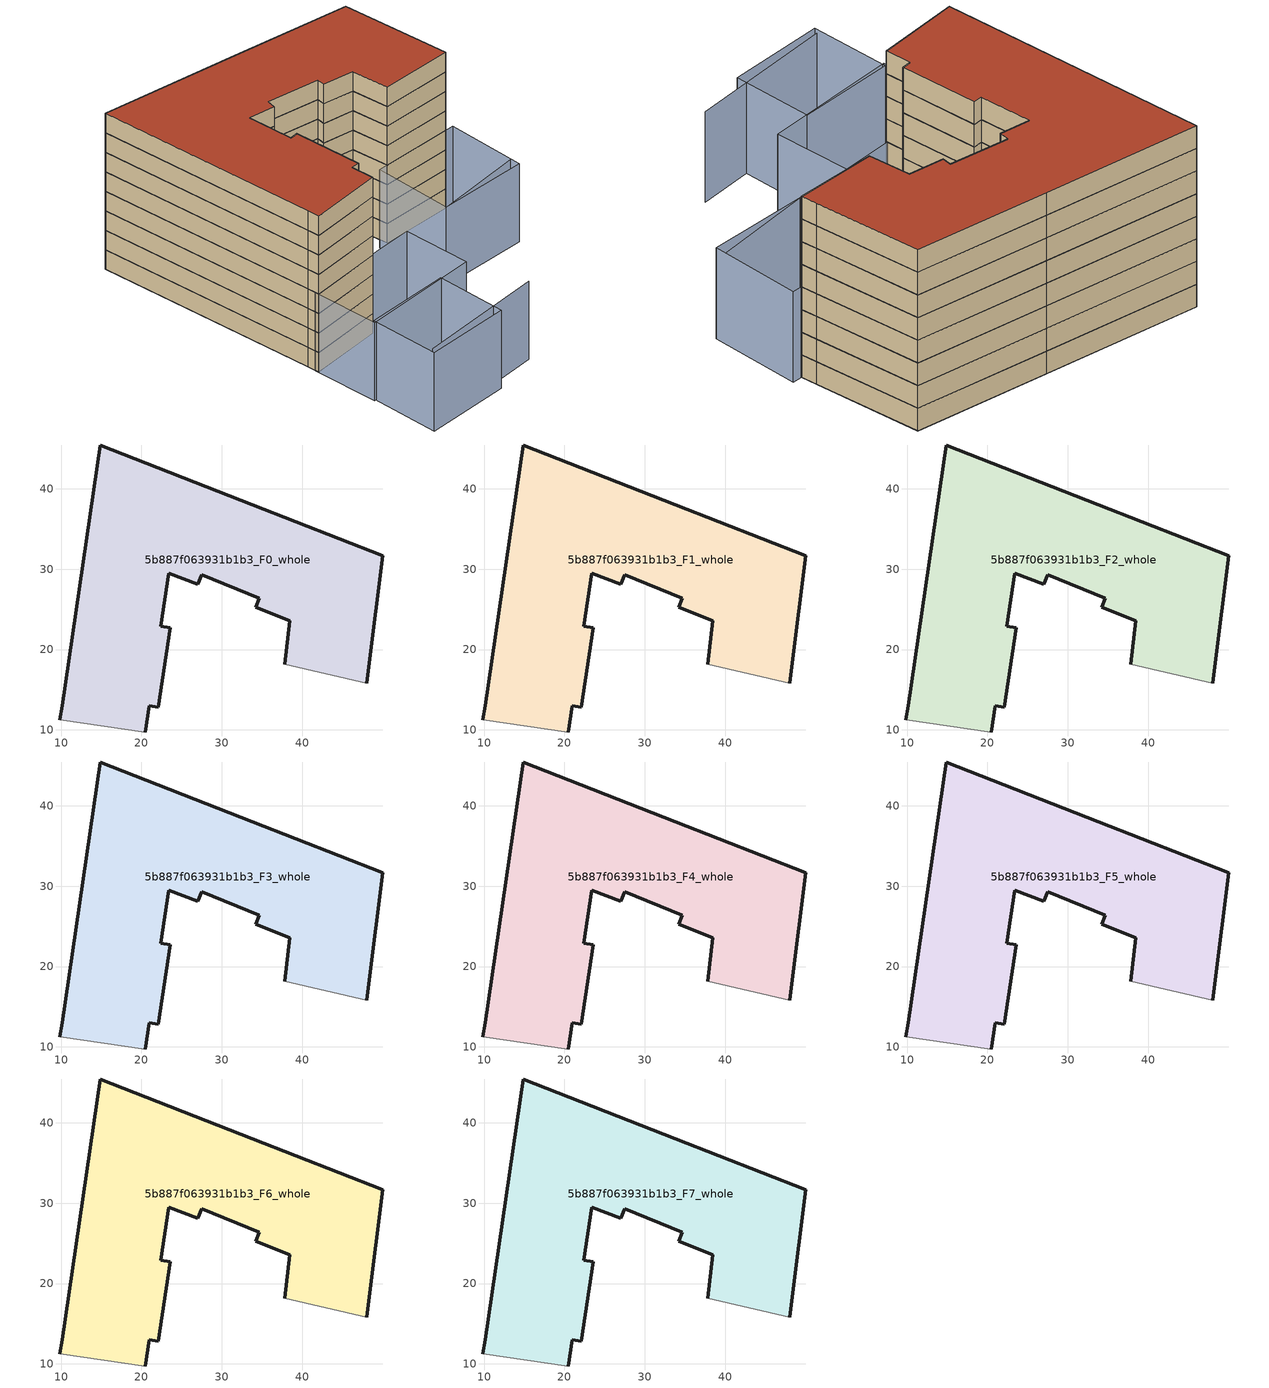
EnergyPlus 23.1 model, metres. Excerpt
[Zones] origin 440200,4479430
5b887f063931b1b3_F0_whole
 floor ground (EU_floor_Construction): 48.06,15.84 48.3,17.87 49.99,31.65 33.8,38.02 14.87,45.45 10.12,13 9.86,11.26 20.45,9.74 20.94,13.02 22.1,12.85 23.55,22.73 22.4,22.9 23.38,29.52 27.02,28.1 27.5,29.31 34.67,26.41 34.24,25.27 38.48,23.59 37.85,18.19 z0
 wall outside (EU_wall_Construction): 9.86,11.26 10.12,13 14.87,45.45 33.8,38.02 49.99,31.65 48.3,17.87 48.06,15.84 / 37.85,18.19 38.48,23.59 34.24,25.27 34.67,26.41 27.5,29.31 27.02,28.1 23.38,29.52 22.4,22.9 23.55,22.73 22.1,12.85 20.94,13.02 20.45,9.74 z0:3
 wall adiabatic (EU_wall_Construction): 48.06,15.84 37.85,18.19 / 20.45,9.74 9.86,11.26 z0:3
5b887f063931b1b3_F1_whole
 floor to 5b887f063931b1b3_F0_whole (EU_floor_Construction): 48.06,15.84 48.3,17.87 49.99,31.65 33.8,38.02 14.87,45.45 10.12,13 9.86,11.26 20.45,9.74 20.94,13.02 22.1,12.85 23.55,22.73 22.4,22.9 23.38,29.52 27.02,28.1 27.5,29.31 34.67,26.41 34.24,25.27 38.48,23.59 37.85,18.19 z3
 wall outside (EU_wall_Construction): 9.86,11.26 10.12,13 14.87,45.45 33.8,38.02 49.99,31.65 48.3,17.87 48.06,15.84 / 37.85,18.19 38.48,23.59 34.24,25.27 34.67,26.41 27.5,29.31 27.02,28.1 23.38,29.52 22.4,22.9 23.55,22.73 22.1,12.85 20.94,13.02 20.45,9.74 z3:6
 wall adiabatic (EU_wall_Construction): 48.06,15.84 37.85,18.19 / 20.45,9.74 9.86,11.26 z3:6
5b887f063931b1b3_F2_whole
 floor to 5b887f063931b1b3_F1_whole (EU_floor_Construction): 48.06,15.84 48.3,17.87 49.99,31.65 33.8,38.02 14.87,45.45 10.12,13 9.86,11.26 20.45,9.74 20.94,13.02 22.1,12.85 23.55,22.73 22.4,22.9 23.38,29.52 27.02,28.1 27.5,29.31 34.67,26.41 34.24,25.27 38.48,23.59 37.85,18.19 z6
 wall outside (EU_wall_Construction): 9.86,11.26 10.12,13 14.87,45.45 33.8,38.02 49.99,31.65 48.3,17.87 48.06,15.84 / 37.85,18.19 38.48,23.59 34.24,25.27 34.67,26.41 27.5,29.31 27.02,28.1 23.38,29.52 22.4,22.9 23.55,22.73 22.1,12.85 20.94,13.02 20.45,9.74 z6:9
 wall adiabatic (EU_wall_Construction): 48.06,15.84 37.85,18.19 / 20.45,9.74 9.86,11.26 z6:9
5b887f063931b1b3_F3_whole
 floor to 5b887f063931b1b3_F2_whole (EU_floor_Construction): 48.06,15.84 48.3,17.87 49.99,31.65 33.8,38.02 14.87,45.45 10.12,13 9.86,11.26 20.45,9.74 20.94,13.02 22.1,12.85 23.55,22.73 22.4,22.9 23.38,29.52 27.02,28.1 27.5,29.31 34.67,26.41 34.24,25.27 38.48,23.59 37.85,18.19 z9
 wall outside (EU_wall_Construction): 9.86,11.26 10.12,13 14.87,45.45 33.8,38.02 49.99,31.65 48.3,17.87 48.06,15.84 / 37.85,18.19 38.48,23.59 34.24,25.27 34.67,26.41 27.5,29.31 27.02,28.1 23.38,29.52 22.4,22.9 23.55,22.73 22.1,12.85 20.94,13.02 20.45,9.74 z9:12
 wall adiabatic (EU_wall_Construction): 48.06,15.84 37.85,18.19 / 20.45,9.74 9.86,11.26 z9:12
5b887f063931b1b3_F4_whole
 floor to 5b887f063931b1b3_F3_whole (EU_floor_Construction): 48.06,15.84 48.3,17.87 49.99,31.65 33.8,38.02 14.87,45.45 10.12,13 9.86,11.26 20.45,9.74 20.94,13.02 22.1,12.85 23.55,22.73 22.4,22.9 23.38,29.52 27.02,28.1 27.5,29.31 34.67,26.41 34.24,25.27 38.48,23.59 37.85,18.19 z12
 wall outside (EU_wall_Construction): 9.86,11.26 10.12,13 14.87,45.45 33.8,38.02 49.99,31.65 48.3,17.87 48.06,15.84 / 37.85,18.19 38.48,23.59 34.24,25.27 34.67,26.41 27.5,29.31 27.02,28.1 23.38,29.52 22.4,22.9 23.55,22.73 22.1,12.85 20.94,13.02 20.45,9.74 z12:15
 wall adiabatic (EU_wall_Construction): 48.06,15.84 37.85,18.19 / 20.45,9.74 9.86,11.26 z12:15
5b887f063931b1b3_F5_whole
 floor to 5b887f063931b1b3_F4_whole (EU_floor_Construction): 48.06,15.84 48.3,17.87 49.99,31.65 33.8,38.02 14.87,45.45 10.12,13 9.86,11.26 20.45,9.74 20.94,13.02 22.1,12.85 23.55,22.73 22.4,22.9 23.38,29.52 27.02,28.1 27.5,29.31 34.67,26.41 34.24,25.27 38.48,23.59 37.85,18.19 z15
 wall outside (EU_wall_Construction): 9.86,11.26 10.12,13 14.87,45.45 33.8,38.02 49.99,31.65 48.3,17.87 48.06,15.84 / 37.85,18.19 38.48,23.59 34.24,25.27 34.67,26.41 27.5,29.31 27.02,28.1 23.38,29.52 22.4,22.9 23.55,22.73 22.1,12.85 20.94,13.02 20.45,9.74 z15:18
 wall adiabatic (EU_wall_Construction): 48.06,15.84 37.85,18.19 / 20.45,9.74 9.86,11.26 z15:18
5b887f063931b1b3_F6_whole
 floor to 5b887f063931b1b3_F5_whole (EU_floor_Construction): 48.06,15.84 48.3,17.87 49.99,31.65 33.8,38.02 14.87,45.45 10.12,13 9.86,11.26 20.45,9.74 20.94,13.02 22.1,12.85 23.55,22.73 22.4,22.9 23.38,29.52 27.02,28.1 27.5,29.31 34.67,26.41 34.24,25.27 38.48,23.59 37.85,18.19 z18
 wall outside (EU_wall_Construction): 9.86,11.26 10.12,13 14.87,45.45 33.8,38.02 49.99,31.65 48.3,17.87 48.06,15.84 / 37.85,18.19 38.48,23.59 34.24,25.27 34.67,26.41 27.5,29.31 27.02,28.1 23.38,29.52 22.4,22.9 23.55,22.73 22.1,12.85 20.94,13.02 20.45,9.74 z18:21
 wall adiabatic (EU_wall_Construction): 48.06,15.84 37.85,18.19 / 20.45,9.74 9.86,11.26 z18:21
5b887f063931b1b3_F7_whole
 floor to 5b887f063931b1b3_F6_whole (EU_floor_Construction): 48.06,15.84 48.3,17.87 49.99,31.65 33.8,38.02 14.87,45.45 10.12,13 9.86,11.26 20.45,9.74 20.94,13.02 22.1,12.85 23.55,22.73 22.4,22.9 23.38,29.52 27.02,28.1 27.5,29.31 34.67,26.41 34.24,25.27 38.48,23.59 37.85,18.19 z21
 wall outside (EU_wall_Construction): 9.86,11.26 10.12,13 14.87,45.45 33.8,38.02 49.99,31.65 48.3,17.87 48.06,15.84 / 37.85,18.19 38.48,23.59 34.24,25.27 34.67,26.41 27.5,29.31 27.02,28.1 23.38,29.52 22.4,22.9 23.55,22.73 22.1,12.85 20.94,13.02 20.45,9.74 z21:24
 wall adiabatic (EU_wall_Construction): 48.06,15.84 37.85,18.19 / 20.45,9.74 9.86,11.26 z21:24
 roof outside (EU_roof_Construction): 49.99,31.65 48.3,17.87 48.06,15.84 37.85,18.19 38.48,23.59 34.24,25.27 34.67,26.41 27.5,29.31 27.02,28.1 23.38,29.52 22.4,22.9 23.55,22.73 22.1,12.85 20.94,13.02 20.45,9.74 9.86,11.26 10.12,13 14.87,45.45 33.8,38.02 z24
shading: 7.27,-6.98 25.84,-9.76 / 34.16,7.22 46.83,5.67 / 8.6,2.44 20.72,0.03 / 20.72,0.03 18.72,-10.03 / 18.72,-10.03 6.6,-7.62 / 6.6,-7.62 8.6,2.44 / 27.03,8.79 25.35,-0.88 / 25.35,-0.88 8.27,2.09 / 8.27,2.09 9.95,11.76 / 9.95,11.76 27.03,8.79 / 36.57,18.49 49.27,15.56 / 49.27,15.56 46.67,4.31 / 46.67,4.31 33.98,7.24 / 33.98,7.24 36.57,18.49 z0:12
[Building]
EU S2 Campaign: North Axis=0; Terrain=City; Solar Distribution=FullExterior
[Site:Location]
Madrid: Latitude=40.5; Longitude=-3.5; Time Zone=1; Elevation=609
[SizingPeriod:WeatherFileDays]
AnnualSizingPeriod: Begin Month=1; Begin Day of Month=1; End Month=12; End Day of Month=31; Day of Week for Start Day=Monday; Use Weather File Daylight Saving Period=No; Use Weather File Rain and Snow Indicators=No
[MATERIAL]
EU_InternalMass_Material: Roughness=MediumRough; Thickness=0.1; Conductivity=1; Density=1800; Specific Heat=900; Thermal Absorptance=0.9; Solar Absorptance=0.7; Visible Absorptance=0.7
[MATERIAL:NOMASS] Roughness=MediumRough; Thermal Absorptance=0.9; Solar Absorptance=0.7; Visible Absorptance=0.7
Name | Thermal Resistance
EU_wall_NoMass | 1.60022
EU_roof_NoMass | 1.57597
EU_floor_NoMass | 0.470652
[CONSTRUCTION]
EU_wall_Construction: EU_wall_NoMass
EU_roof_Construction: EU_roof_NoMass
EU_floor_Construction: EU_floor_NoMass
EU_InternalMass_Construction: EU_InternalMass_Material
[ZONE] Type=1; Multiplier=1; Ceiling Height=autocalculate; Floor Area=autocalculate; Part of Total Floor Area=Yes
Name | Volume
5b887f063931b1b3_F0_whole | 2164.98
5b887f063931b1b3_F1_whole; 5b887f063931b1b3_F2_whole; 5b887f063931b1b3_F3_whole; 5b887f063931b1b3_F4_whole; 5b887f063931b1b3_F5_whole; 5b887f063931b1b3_F6_whole; 5b887f063931b1b3_F7_whole | 2164.99
[INTERNALMASS] Construction=EU_InternalMass_Construction; Surface Area=721.653
Name | Zone or ZoneList
5b887f063931b1b3_F0_whole_EU_InternalMass | 5b887f063931b1b3_F0_whole
5b887f063931b1b3_F1_whole_EU_InternalMass | 5b887f063931b1b3_F1_whole
5b887f063931b1b3_F2_whole_EU_InternalMass | 5b887f063931b1b3_F2_whole
5b887f063931b1b3_F3_whole_EU_InternalMass | 5b887f063931b1b3_F3_whole
5b887f063931b1b3_F4_whole_EU_InternalMass | 5b887f063931b1b3_F4_whole
5b887f063931b1b3_F5_whole_EU_InternalMass | 5b887f063931b1b3_F5_whole
5b887f063931b1b3_F6_whole_EU_InternalMass | 5b887f063931b1b3_F6_whole
5b887f063931b1b3_F7_whole_EU_InternalMass | 5b887f063931b1b3_F7_whole
[OTHEREQUIPMENT] Fuel Type=Electricity; Design Level Calculation Method=Watts/Area; Power per Zone Floor Area=1; Fraction Latent=0; Fraction Radiant=0; Fraction Lost=0; Carbon Dioxide Generation Rate=0; EndUse Subcategory=EU_Step8_InternalGains
Name | Zone or ZoneList or Space or SpaceList | Schedule
EU_Step8_InternalGain_5b887f063931b1b3_F0_whole_f000 | 5b887f063931b1b3_F0_whole | EU_Step8_GainSchedule_5b887f063931b1b3_F0_whole_f000
EU_Step8_InternalGain_5b887f063931b1b3_F1_whole_f000 | 5b887f063931b1b3_F1_whole | EU_Step8_GainSchedule_5b887f063931b1b3_F1_whole_f000
EU_Step8_InternalGain_5b887f063931b1b3_F2_whole_f000 | 5b887f063931b1b3_F2_whole | EU_Step8_GainSchedule_5b887f063931b1b3_F2_whole_f000
EU_Step8_InternalGain_5b887f063931b1b3_F3_whole_f000 | 5b887f063931b1b3_F3_whole | EU_Step8_GainSchedule_5b887f063931b1b3_F3_whole_f000
EU_Step8_InternalGain_5b887f063931b1b3_F4_whole_f000 | 5b887f063931b1b3_F4_whole | EU_Step8_GainSchedule_5b887f063931b1b3_F4_whole_f000
EU_Step8_InternalGain_5b887f063931b1b3_F5_whole_f000 | 5b887f063931b1b3_F5_whole | EU_Step8_GainSchedule_5b887f063931b1b3_F5_whole_f000
EU_Step8_InternalGain_5b887f063931b1b3_F6_whole_f000 | 5b887f063931b1b3_F6_whole | EU_Step8_GainSchedule_5b887f063931b1b3_F6_whole_f000
EU_Step8_InternalGain_5b887f063931b1b3_F7_whole_f000 | 5b887f063931b1b3_F7_whole | EU_Step8_GainSchedule_5b887f063931b1b3_F7_whole_f000
[ZONEVENTILATION:DESIGNFLOWRATE] Schedule=EU_AlwaysOn; Design Flow Rate Calculation Method=AirChanges/Hour; Air Changes per Hour=0.480704; Ventilation Type=Natural; Fan Pressure Rise=0; Fan Total Efficiency=1; Constant Term Coefficient=1; Temperature Term Coefficient=0; Velocity Term Coefficient=0; Velocity Squared Term Coefficient=0; Minimum Indoor Temperature=-100; Maximum Indoor Temperature=100; Delta Temperature=-100; Minimum Outdoor Temperature=-100; Maximum Outdoor Temperature=100; Maximum Wind Speed=40
Name | Zone or ZoneList or Space or SpaceList
EU_ConstantAir_5b887f063931b1b3_F0_whole | 5b887f063931b1b3_F0_whole
EU_ConstantAir_5b887f063931b1b3_F1_whole | 5b887f063931b1b3_F1_whole
EU_ConstantAir_5b887f063931b1b3_F2_whole | 5b887f063931b1b3_F2_whole
EU_ConstantAir_5b887f063931b1b3_F3_whole | 5b887f063931b1b3_F3_whole
EU_ConstantAir_5b887f063931b1b3_F4_whole | 5b887f063931b1b3_F4_whole
EU_ConstantAir_5b887f063931b1b3_F5_whole | 5b887f063931b1b3_F5_whole
EU_ConstantAir_5b887f063931b1b3_F6_whole | 5b887f063931b1b3_F6_whole
EU_ConstantAir_5b887f063931b1b3_F7_whole | 5b887f063931b1b3_F7_whole
[HVACTEMPLATE:THERMOSTAT] Constant Heating Setpoint=20; Constant Cooling Setpoint=50
EU_HeatOnly_5b887f063931b1b3_F0_whole; EU_HeatOnly_5b887f063931b1b3_F1_whole; EU_HeatOnly_5b887f063931b1b3_F2_whole; EU_HeatOnly_5b887f063931b1b3_F3_whole; EU_HeatOnly_5b887f063931b1b3_F4_whole; EU_HeatOnly_5b887f063931b1b3_F5_whole; EU_HeatOnly_5b887f063931b1b3_F6_whole; EU_HeatOnly_5b887f063931b1b3_F7_whole
[HVACTEMPLATE:ZONE:IDEALLOADSAIRSYSTEM] System Availability Schedule=EU_AlwaysOn; Maximum Heating Supply Air Temperature=50; Minimum Cooling Supply Air Temperature=13; Maximum Heating Supply Air Humidity Ratio=0.0156; Minimum Cooling Supply Air Humidity Ratio=0.0077; Heating Limit=NoLimit; Cooling Limit=NoLimit; Heating Availability Schedule=EU_AlwaysOn; Cooling Availability Schedule=EU_CoolingOff; Dehumidification Control Type=ConstantSensibleHeatRatio; Cooling Sensible Heat Ratio=0.7; Dehumidification Setpoint=60; Humidification Control Type=None; Humidification Setpoint=30; Outdoor Air Method=None; Outdoor Air Flow Rate per Person=0.00944; Outdoor Air Flow Rate per Zone Floor Area=0; Outdoor Air Flow Rate per Zone=0; Demand Controlled Ventilation Type=None; Outdoor Air Economizer Type=NoEconomizer; Heat Recovery Type=None; Sensible Heat Recovery Effectiveness=0.7; Latent Heat Recovery Effectiveness=0.65
Name | Template Thermostat
5b887f063931b1b3_F0_whole | EU_HeatOnly_5b887f063931b1b3_F0_whole
5b887f063931b1b3_F1_whole | EU_HeatOnly_5b887f063931b1b3_F1_whole
5b887f063931b1b3_F2_whole | EU_HeatOnly_5b887f063931b1b3_F2_whole
5b887f063931b1b3_F3_whole | EU_HeatOnly_5b887f063931b1b3_F3_whole
5b887f063931b1b3_F4_whole | EU_HeatOnly_5b887f063931b1b3_F4_whole
5b887f063931b1b3_F5_whole | EU_HeatOnly_5b887f063931b1b3_F5_whole
5b887f063931b1b3_F6_whole | EU_HeatOnly_5b887f063931b1b3_F6_whole
5b887f063931b1b3_F7_whole | EU_HeatOnly_5b887f063931b1b3_F7_whole
[SIZING:ZONE] Zone Cooling Design Supply Air Temperature Input Method=SupplyAirTemperature; Zone Cooling Design Supply Air Temperature=13; Zone Heating Design Supply Air Temperature Input Method=SupplyAirTemperature; Zone Heating Design Supply Air Temperature=50; Zone Cooling Design Supply Air Humidity Ratio=0.008; Zone Heating Design Supply Air Humidity Ratio=0.008; Cooling Design Air Flow Method=DesignDay; Cooling Design Air Flow Rate=0; Cooling Minimum Air Flow per Zone Floor Area=0.000762; Cooling Minimum Air Flow=0; Cooling Minimum Air Flow Fraction=0.2; Heating Design Air Flow Method=DesignDay; Heating Design Air Flow Rate=0; Heating Maximum Air Flow per Zone Floor Area=0.002032; Heating Maximum Air Flow=0.141576; Heating Maximum Air Flow Fraction=0.3; Account for Dedicated Outdoor Air System=No; Dedicated Outdoor Air System Control Strategy=NeutralSupplyAir; Dedicated Outdoor Air Low Setpoint Temperature for Design=autosize; Dedicated Outdoor Air High Setpoint Temperature for Design=autosize; Zone Load Sizing Method=Sensible Load Only No Latent Load; Zone Latent Cooling Design Supply Air Humidity Ratio Input Method=HumidityRatioDifference; Zone Cooling Design Supply Air Humidity Ratio Difference=0.005; Zone Latent Heating Design Supply Air Humidity Ratio Input Method=HumidityRatioDifference; Zone Humidification Design Supply Air Humidity Ratio Difference=0.005
5b887f063931b1b3_F0_whole; 5b887f063931b1b3_F1_whole; 5b887f063931b1b3_F2_whole; 5b887f063931b1b3_F3_whole; 5b887f063931b1b3_F4_whole; 5b887f063931b1b3_F5_whole; 5b887f063931b1b3_F6_whole; 5b887f063931b1b3_F7_whole
[SCHEDULE:CONSTANT]
Name | Hourly Value
EU_AlwaysOn | 1
EU_CoolingOff | 0
[SCHEDULE:FILE] Column Number=1; Rows to Skip at Top=0; Number of Hours of Data=8760; Column Separator=Comma; Interpolate to Timestep=No; Minutes per Item=60; Adjust Schedule for Daylight Savings=Yes
Name | File
EU_Step8_GainSchedule_5b887f063931b1b3_F0_whole_f000 | ../../schedules/5b887f063931b1b3/5b887f063931b1b3_F0_whole_f000_gain.csv
EU_Step8_GainSchedule_5b887f063931b1b3_F1_whole_f000 | ../../schedules/5b887f063931b1b3/5b887f063931b1b3_F1_whole_f000_gain.csv
EU_Step8_GainSchedule_5b887f063931b1b3_F2_whole_f000 | ../../schedules/5b887f063931b1b3/5b887f063931b1b3_F2_whole_f000_gain.csv
EU_Step8_GainSchedule_5b887f063931b1b3_F3_whole_f000 | ../../schedules/5b887f063931b1b3/5b887f063931b1b3_F3_whole_f000_gain.csv
EU_Step8_GainSchedule_5b887f063931b1b3_F4_whole_f000 | ../../schedules/5b887f063931b1b3/5b887f063931b1b3_F4_whole_f000_gain.csv
EU_Step8_GainSchedule_5b887f063931b1b3_F5_whole_f000 | ../../schedules/5b887f063931b1b3/5b887f063931b1b3_F5_whole_f000_gain.csv
EU_Step8_GainSchedule_5b887f063931b1b3_F6_whole_f000 | ../../schedules/5b887f063931b1b3/5b887f063931b1b3_F6_whole_f000_gain.csv
EU_Step8_GainSchedule_5b887f063931b1b3_F7_whole_f000 | ../../schedules/5b887f063931b1b3/5b887f063931b1b3_F7_whole_f000_gain.csv
